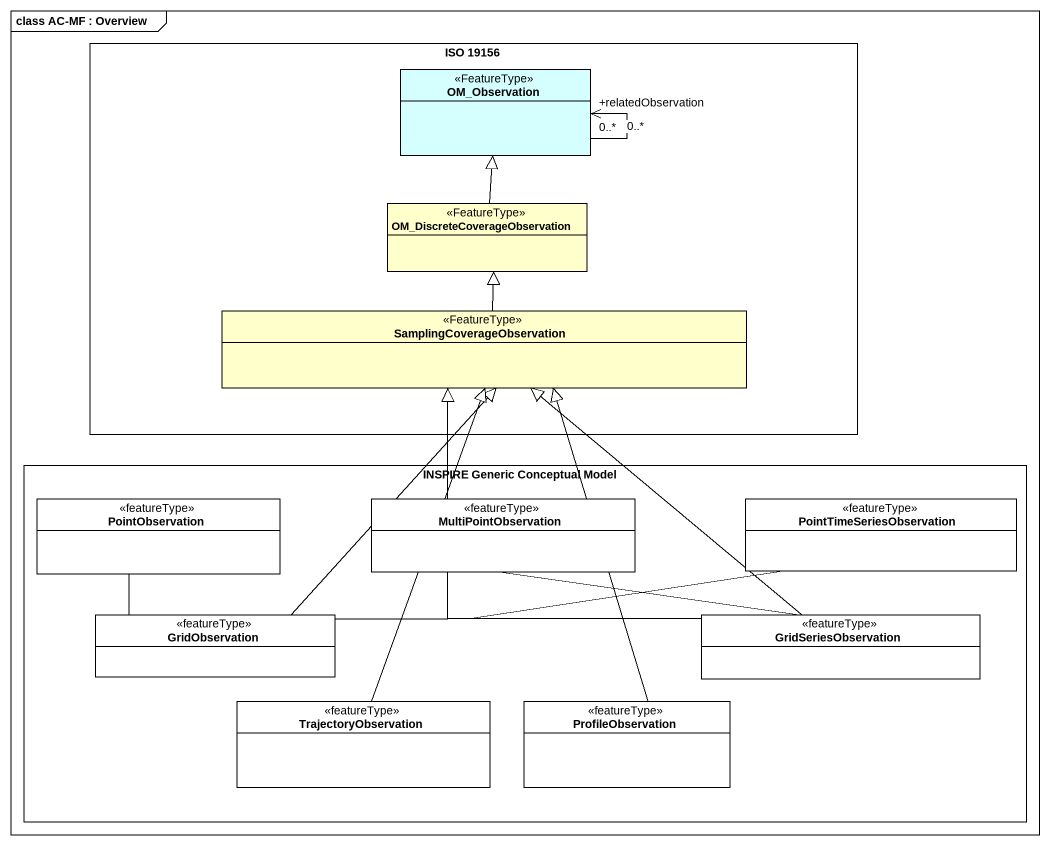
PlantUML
@startuml
mainframe class AC-MF : Overview
hide circle
hide empty members
rectangle "ISO 19156" as ISO_19156 {
  class OM_Observation <<FeatureType>> #D5FFFF
  class "OM_DiscreteCoverageObservation" as OM_DiscreteCoverageObservati <<FeatureType>>
  class SamplingCoverageObservation <<FeatureType>>
}
rectangle "INSPIRE Generic Conceptual Model" as INSPIRE_Generic_Conceptual {
  class PointObservation <<featureType>> #FFFFFF
  class MultiPointObservation <<featureType>> #FFFFFF
  class PointTimeSeriesObservation <<featureType>> #FFFFFF
  class GridObservation <<featureType>> #FFFFFF
  class GridSeriesObservation <<featureType>> #FFFFFF
  class TrajectoryObservation <<featureType>> #FFFFFF
  class ProfileObservation <<featureType>> #FFFFFF
}
OM_Observation "0..*" --> "+relatedObservation\n0..*" OM_Observation
OM_DiscreteCoverageObservati -up-|> OM_Observation
SamplingCoverageObservation -up-|> OM_DiscreteCoverageObservati
PointObservation -right-|> SamplingCoverageObservation
MultiPointObservation -up-|> SamplingCoverageObservation
PointTimeSeriesObservation -left-|> SamplingCoverageObservation
GridObservation -up-|> SamplingCoverageObservation
GridSeriesObservation -up-|> SamplingCoverageObservation
TrajectoryObservation -up-|> SamplingCoverageObservation
ProfileObservation -up-|> SamplingCoverageObservation
@enduml
